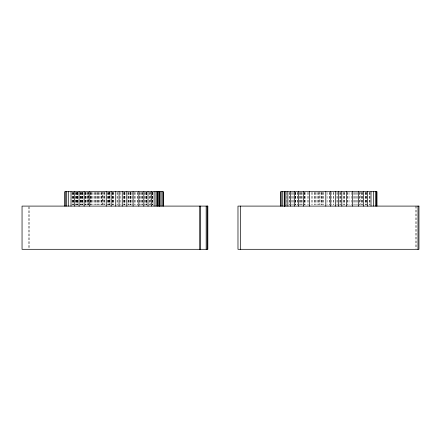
<?xml version="1.0" encoding="UTF-8"?>
<svg xmlns="http://www.w3.org/2000/svg" width="441" height="441" viewBox="0 0 441 441"><rect width="100%" height="100%" fill="white"/><g stroke="black" fill="none" stroke-linecap="round" stroke-linejoin="round"><path stroke-width="0.33" stroke-dasharray="2.21 1.65" d="M416.607 206.096L416.607 248.625M415.648 206.096L415.648 248.625M370.038 192.375L370.038 204.723M369.845 192.375L369.845 204.723M369.282 192.375L369.282 204.723M366.499 192.375L366.499 204.723M366.195 192.375L366.195 204.723M365.942 192.375L365.942 204.723M365.843 192.375L365.843 204.723M365.429 192.375L365.429 204.723M362.298 192.375L362.298 204.723M362.221 192.375L362.193 204.723M361.785 192.375L361.785 204.723M361.576 192.375L361.576 204.723M360.214 191.692L360.214 204.723M359.751 192.375L359.751 204.723M359.448 192.375L359.448 204.723M357.53 192.375L357.53 204.723M356.736 192.375L356.736 204.723M355.804 192.375L355.804 204.723M354.773 192.375L354.773 204.723M353.886 192.375L353.886 204.723M351.433 192.375L351.433 204.723M349.018 192.375L349.018 204.723M347.784 192.375L347.784 204.723M347.624 192.375L347.706 204.723M344.41 192.375L344.41 204.723M344.063 192.375L344.063 204.723M343.98 192.375L343.98 204.723M343.87 192.375L343.87 204.723M341.097 192.375L341.097 204.723M340.766 192.375L340.766 204.723M340.22 192.375L340.22 204.723M339.763 192.375L339.763 204.723M337.453 192.375L337.453 204.723M336.93 192.375L336.93 204.723M333.435 192.375L333.435 204.723M333.286 192.375L333.286 204.723M331.665 192.375L331.665 204.723M329.388 192.375L329.388 204.723M329.251 192.375L329.251 204.723M327.09 192.375L327.09 204.723M323.556 192.375L323.584 204.723M322.999 192.375L322.999 204.723M322.167 192.375L322.167 204.723M321.88 192.375L321.88 204.723M321.693 192.375L321.693 204.723M321.054 192.375L321.054 204.723M319.934 191.692L319.907 204.723M319.201 192.375L319.201 204.723M318.237 192.375L318.237 204.723M318.143 192.375L318.143 204.723M317.404 192.375L317.404 204.723M316.021 192.375L316.021 204.723M315.552 192.375L315.552 204.723M314.863 192.375L314.863 204.723M314.499 192.375L314.499 204.723M312.371 192.375L312.371 204.723M311.214 192.375L311.219 204.723M308.165 192.375L308.165 204.723M307.564 192.375L307.636 204.723M305.69 192.375L305.69 204.723M304.731 192.375L304.731 204.723M304.516 192.375L304.516 204.723M304.351 192.375L304.351 204.723M302.096 192.375L302.096 204.723M301.76 192.375L301.76 204.723M301.082 192.375L301.082 204.723M300.707 192.375L300.707 204.723M300.034 192.375L300.034 204.723M299.483 192.375L299.483 204.723M297.355 192.375L297.355 204.723M297.273 192.375L297.201 204.723M295.839 192.375L295.834 204.723M295.602 192.375L295.602 204.723M295.266 192.375L295.266 204.723M295.018 192.375L295.018 204.723M293.155 192.375L293.155 204.723M292.19 192.375L292.19 204.723M291.617 192.375L291.617 204.723M289.754 192.375L289.754 204.723M289.511 192.375L289.511 204.723M286.926 192.375L286.926 204.723M152.829 192.375L152.829 204.723M152.647 192.375L152.647 204.723M152.272 192.375L152.272 204.723M152.167 192.375L152.167 204.723M150.403 192.375L150.403 204.723M150.188 191.692L150.265 204.723M149.725 192.375L149.725 204.723M149.301 192.375L149.301 204.723M146.925 192.375L146.925 204.723M146.666 192.375L146.666 204.723M146.368 192.375L146.368 204.723M146.263 192.375L146.263 204.723M146.197 192.375L146.197 204.723M145.778 192.375L145.855 204.723M145.023 192.375L145.023 204.723M144.747 192.375L144.747 204.723M142.647 192.375L142.647 204.723M142.256 192.375L142.256 204.723M142.002 192.375L142.002 204.723M141.219 192.375L141.219 204.723M140.332 192.375L140.332 204.723M139.874 192.375L139.874 204.723M139.543 192.375L139.543 204.723M137.757 192.375L137.757 204.723M137.162 192.375L137.162 204.723M135.464 192.375L135.464 204.723M134.235 192.375L134.235 204.723M134.036 192.375L134.036 204.723M132.261 192.375L132.261 204.723M131.859 192.375L131.859 204.723M130.74 192.375L130.74 204.723M130.514 192.375L130.514 204.723M130.426 192.375L130.426 204.723M130.194 192.375L130.194 204.723M129.235 192.375L129.235 204.723M128.733 192.375L128.733 204.723M128.133 192.375L128.144 204.723M128.05 192.375L128.116 204.723M126.093 192.375L126.093 204.723M124.935 192.375L124.935 204.723M124.836 192.375L124.836 204.723M124.621 192.375L124.594 204.723M124.296 192.375L124.296 204.723M123.904 192.375L123.904 204.723M123.26 192.375L123.26 204.723M120.189 192.375L120.189 204.723M119.737 192.375L119.759 204.723M117.356 192.375L117.356 204.723M117.063 192.375L117.063 204.723M113.855 192.375L113.855 204.723M113.541 192.375L113.541 204.723M112.973 192.375L112.973 204.723M112.19 192.375L112.19 204.723M112.141 192.375L112.141 204.723M112.053 192.375L112.053 204.723M109.908 191.692L109.881 204.723M109.815 192.375L109.815 204.723M109.671 192.375L109.671 204.723M109.451 192.375L109.451 204.723M108.613 192.375L108.613 204.723M108.21 192.375L108.21 204.723M108.144 192.375L108.144 204.723M107.378 192.375L107.378 204.723M107.069 192.375L107.069 204.723M104.688 192.375L104.688 204.723M104.473 192.375L104.473 204.723M104.01 191.692L103.977 204.723M103.856 192.375L103.856 204.723M102.003 192.375L102.003 204.723M101.474 192.375L101.474 204.723M101.193 192.375L101.193 204.723M100.95 192.375L100.95 204.723M99.627 192.375L99.627 204.723M98.823 192.375L98.823 204.723M98.569 192.375L98.569 204.723M97.67 192.375L97.67 204.723M97.538 192.375L97.538 204.723M96.447 192.375L96.447 204.723M95.664 192.375L95.664 204.723M95.289 192.375L95.289 204.723M94.49 192.375L94.49 204.723M94.016 192.375L93.961 204.723M92.141 192.375L92.141 204.723M91.634 192.375L91.634 204.723M91.055 192.375L91.055 204.723M90.967 192.375L90.967 204.723M90.681 192.375L90.681 204.723M90.438 192.375L90.438 204.723M88.586 192.375L88.586 204.723M88.426 192.375L88.426 204.723M87.533 192.375L87.533 204.723M87.153 192.375L87.153 204.723M86.48 192.375L86.48 204.723M85.813 192.375L85.813 204.723M85.576 192.375L85.576 204.723M85.157 192.375L85.157 204.723M84.992 192.375L84.992 204.723M84.904 192.375L84.904 204.723M82.522 192.375L82.522 204.723M82.291 192.375L82.291 204.723M82.18 192.375L82.164 204.723M82.048 192.375L82.048 204.723M81.591 192.375L81.591 204.723M81.469 192.375L81.469 204.723M80.946 192.375L80.946 204.723M80.626 192.375L80.626 204.723M80.157 192.375L80.157 204.723M80.003 192.375L80.075 204.723M78.068 192.375L78.068 204.723M77.699 192.375L77.781 204.723M77.622 192.375L77.622 204.723M77.423 192.375L77.423 204.723M77.098 192.375L77.098 204.723M76.899 192.375L76.899 204.723M76.26 192.375L76.26 204.723M76.078 192.375L76.078 204.723M75.962 192.375L75.962 204.723M75.692 192.375L75.692 204.723M73.719 192.375L73.719 204.723M73.581 192.375L73.581 204.723M73.377 192.375L73.377 204.723M72.556 192.375L72.556 204.723M72.241 192.375L72.241 204.723M72.037 192.375L72.037 204.723M29.205 206.779L29.205 248.625M28.505 206.779L28.505 248.625M102.345 204.723L102.345 192.375L102.306 204.723M88.084 204.723L88.084 192.375L88.062 204.723"/><path stroke-width="0.66" d="M417.991 206.096L417.991 249.308M376.994 206.096L376.994 191.692L280.713 191.692L280.713 206.096M376.664 191.692L376.664 206.096M375.561 191.692L375.561 206.096M373.681 191.692L373.681 206.096M371.03 191.692L371.03 206.096M367.601 191.692L367.601 206.096M363.395 191.692L363.395 206.096M358.417 191.692L358.417 206.096M352.662 191.692L352.662 206.096M346.433 191.692L346.433 206.096M341.819 191.692L341.819 206.096M338.605 191.692L338.605 206.096M335.309 191.692L335.309 206.096M330.733 191.692L330.733 206.096M325.811 191.692L325.811 206.096M309.334 191.692L309.334 206.096M303.678 191.692L303.678 206.096M298.667 191.692L298.667 206.096M294.296 191.692L294.296 206.096M290.575 191.692L290.575 206.096M287.857 191.692L287.857 206.096M285.911 191.692L285.911 206.096M284.748 191.692L284.748 206.096M284.357 191.692L284.357 206.096M284.208 191.692L284.208 206.096M282.268 191.692L282.268 206.096M281.049 191.692L281.099 206.096M240.323 206.096L240.323 249.308M207.132 206.096L207.132 249.308M206.173 206.096L206.173 249.308M200.677 206.096L200.677 249.308M199.718 206.096L199.718 249.308M163.324 206.096L163.324 191.692L64.783 191.692L64.783 206.096M162.994 191.692L162.994 206.096M161.891 191.692L161.891 206.096M160.011 191.692L160.011 206.096M159.796 191.692L159.796 206.096M159.471 191.692L159.471 206.096M158.363 191.692L158.363 206.096M157.42 191.692L157.42 206.096M157.09 191.692L157.09 206.096M155.987 191.692L155.987 206.096M154.107 191.692L154.107 206.096M151.456 191.692L151.456 206.096M148.027 191.692L148.027 206.096M143.821 191.692L143.821 206.096M138.843 191.692L138.843 206.096M133.088 191.692L133.088 206.096M126.859 191.692L126.859 206.096M122.24 191.692L122.24 206.096M119.031 191.692L119.031 206.096M115.735 191.692L115.735 206.096M111.16 191.692L111.16 206.096M106.237 191.692L106.237 206.096M89.76 191.692L89.76 206.096M84.104 191.692L84.104 206.096M79.088 191.692L79.088 206.096M74.722 191.692L74.722 206.096M71.001 191.692L71.001 206.096M68.278 191.692L68.278 206.096M66.337 191.692L66.337 206.096M65.174 191.692L65.174 206.096M207.832 206.096L22.05 206.096L22.05 249.308L207.832 249.308L207.832 206.096M418.95 206.096L237.98 206.096L237.98 249.308L418.95 249.308L418.95 206.096"/></g></svg>
